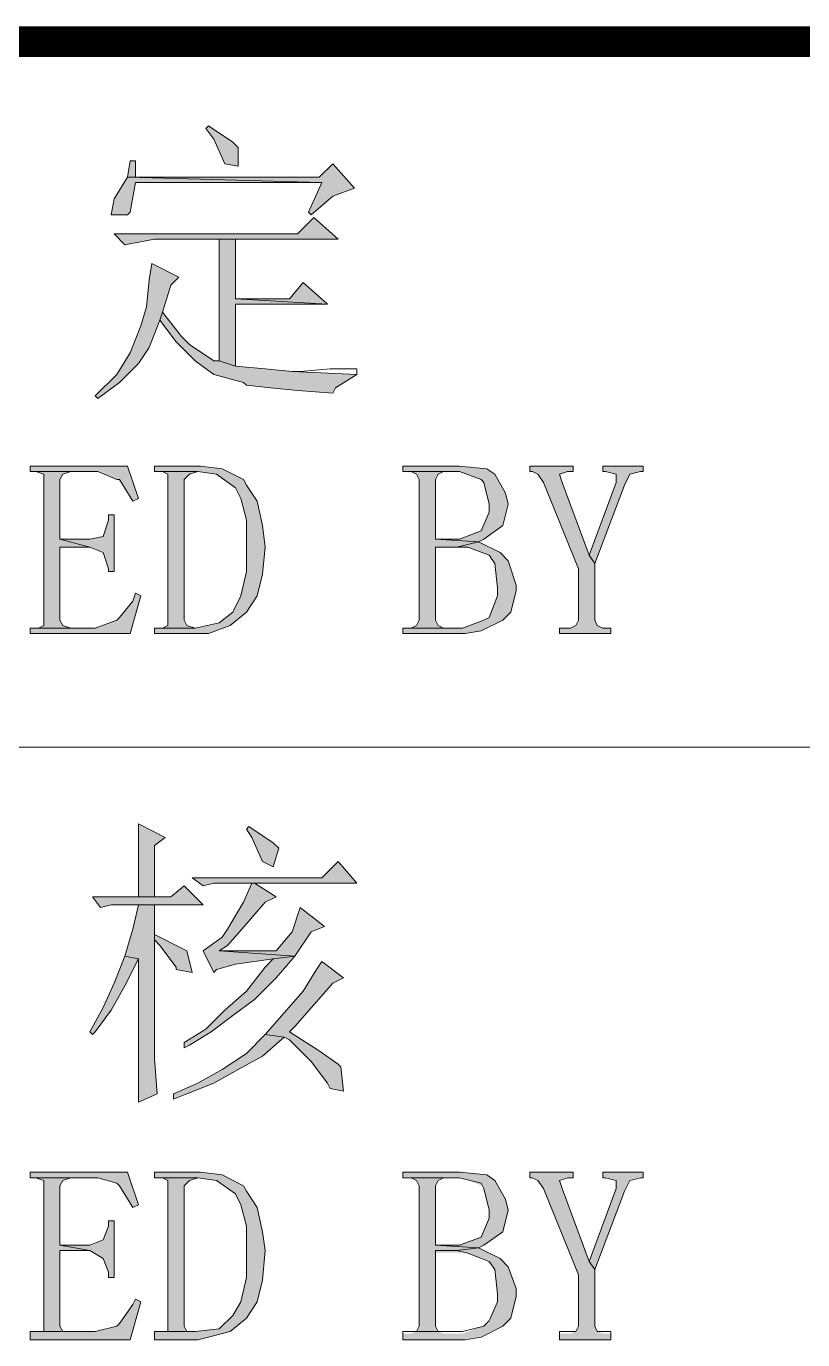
# Model space of a CAD drawing. Header units: millimetres. Extents: x 53009415 to 54059915, y 20499171 to 20796171.
# Drawn here: x 53191755 to 53196159, y 20552312 to 20559758 of the extents above; entities that cross this region are included whole.
import ezdxf

# ---------------------------------------------------------------- set-up
doc = ezdxf.new("R2010")
doc.units = ezdxf.units.MM
doc.header["$LTSCALE"] = 1000
doc.layers.add('PUB_TITLE', color=7, linetype='Continuous', lineweight=20)

# ---------------------------------------------------------------- blocks, each defined once
blk = doc.blocks.new('2015AACI_TQ_A3')
at = {"layer": 'PUB_TITLE'}
h = blk.add_hatch(color=256, dxfattribs=at)
h.dxf.hatch_style = 1
h.paths.add_polyline_path([(-4791.6, 11480.1), (-4797.7, 11486.2), (-4825.3, 11504.6), (-4828.4, 11501.5), (-4819.2, 11489.3), (-4806.9, 11461.7), (-4791.6, 11458.7)])
h.paths.add_polyline_path([(-4908, 11440.3), (-4696.7, 11440.3), (-4917.2, 11446.4), (-4932.5, 11421.9), (-4935.6, 11403.5), (-4917.2, 11403.5), (-4914.1, 11406.6)])
h.paths.add_polyline_path([(-4908, 11464.8), (-4914.1, 11464.8), (-4917.2, 11446.4), (-4908, 11446.4)])
h.paths.add_polyline_path([(-4684.4, 11461.7), (-4699.7, 11446.4), (-4908, 11446.4), (-4917.2, 11446.4), (-4696.7, 11440.3), (-4712, 11406.6), (-4708.9, 11403.5), (-4684.4, 11425), (-4659.9, 11434.1)])
h.paths.add_polyline_path([(-4705.9, 11400.5), (-4724.2, 11382.1), (-4932.5, 11382.1), (-4920.3, 11369.8), (-4886.6, 11376), (-4813.1, 11376), (-4794.7, 11376), (-4678.3, 11376)])
h.paths.add_polyline_path([(-4794.7, 11376), (-4813.1, 11376), (-4813.1, 11238.1), (-4794.7, 11232), (-4794.7, 11302.4), (-4690.5, 11302.4), (-4794.7, 11308.6)])
h.paths.add_polyline_path([(-4868.2, 11323.9), (-4859, 11333.1), (-4889.6, 11348.4), (-4892.7, 11330), (-4895.8, 11299.4), (-4901.9, 11277.9), (-4914.1, 11247.3), (-4929.4, 11222.8), (-4953.9, 11198.3), (-4950.9, 11195.3), (-4926.4, 11213.6), (-4904.9, 11235.1), (-4892.7, 11253.4), (-4880.4, 11284.1), (-4877.4, 11293.3)])
h.paths.add_polyline_path([(-4656.9, 11222.8), (-4730.4, 11225.9), (-4761, 11228.9), (-4794.7, 11232), (-4813.1, 11238.1), (-4819.2, 11238.1), (-4846.8, 11256.5), (-4855.9, 11265.7), (-4877.4, 11293.3), (-4880.4, 11284.1), (-4862.1, 11259.6), (-4840.6, 11238.1), (-4819.2, 11222.8), (-4785.5, 11213.6), (-4782.4, 11210.6), (-4754.9, 11207.5), (-4724.2, 11204.4), (-4684.4, 11201.4), (-4681.4, 11207.5)])
h.paths.add_polyline_path([(-4718.1, 11327), (-4733.4, 11308.6), (-4794.7, 11308.6), (-4690.5, 11302.4)])
h = blk.add_hatch(color=256, dxfattribs=at)
h.dxf.hatch_style = 1
h.paths.add_polyline_path([(-5820.7, 11100.3), (-5826.8, 11118.7), (-5869.7, 10947.2), (-5872.8, 10938), (-5882, 10934.9), (-5885, 10934.9), (-5885, 10928.8), (-5845.2, 10928.8), (-5845.2, 10934.9), (-5848.3, 10934.9), (-5857.5, 10944.1), (-5857.5, 10959.4), (-5848.3, 10999.2), (-5799.3, 10999.2), (-5845.2, 11008.4)])
h.paths.add_polyline_path([(-5808.5, 11124.8), (-5826.8, 11118.7), (-5820.7, 11100.3), (-5799.3, 11008.4), (-5845.2, 11008.4), (-5799.3, 10999.2), (-5787, 10950.2), (-5787, 10938), (-5793.1, 10934.9), (-5799.3, 10934.9), (-5799.3, 10928.8), (-5750.3, 10928.8), (-5750.3, 10934.9), (-5753.3, 10934.9), (-5762.5, 10938), (-5768.6, 10947.2)])
h.paths.add_polyline_path([(-5704.3, 11017.6), (-5667.6, 11017.6), (-5652.3, 11020.7), (-5704.3, 11023.7), (-5704.3, 11103.4), (-5701.3, 11109.5), (-5692.1, 11112.6), (-5731.9, 11112.6), (-5722.7, 11109.5), (-5719.6, 11103.4), (-5719.6, 10944.1), (-5722.7, 10938), (-5731.9, 10934.9), (-5738, 10934.9), (-5738, 10928.8), (-5685.9, 10928.8), (-5685.9, 10934.9), (-5692.1, 10934.9), (-5701.3, 10938), (-5704.3, 10944.1)])
h.paths.add_polyline_path([(-5615.5, 11069.7), (-5615.5, 11085), (-5630.8, 11106.4), (-5643.1, 11115.6), (-5673.7, 11118.7), (-5738, 11118.7), (-5738, 11112.6), (-5731.9, 11112.6), (-5676.8, 11112.6), (-5667.6, 11112.6), (-5643.1, 11103.4), (-5640, 11097.2), (-5633.9, 11069.7), (-5636.9, 11054.4), (-5646.1, 11036), (-5649.2, 11032.9), (-5676.8, 11023.7), (-5704.3, 11023.7), (-5652.3, 11020.7), (-5630.8, 11032.9), (-5621.6, 11045.2)])
h.paths.add_polyline_path([(-5560.4, 11103.4), (-5560.4, 11109.5), (-5551.2, 11112.6), (-5591, 11112.6), (-5581.8, 11109.5), (-5578.7, 11103.4), (-5578.7, 10944.1), (-5581.8, 10938), (-5587.9, 10934.9), (-5597.1, 10934.9), (-5597.1, 10928.8), (-5542, 10928.8), (-5542, 10934.9), (-5551.2, 10934.9), (-5557.3, 10938), (-5560.4, 10944.1), (-5560.4, 11017.6), (-5526.7, 11017.6), (-5511.4, 11020.7), (-5560.4, 11023.7)])
h.paths.add_polyline_path([(-5471.6, 11069.7), (-5474.6, 11085), (-5486.9, 11106.4), (-5502.2, 11115.6), (-5529.7, 11118.7), (-5597.1, 11118.7), (-5597.1, 11112.6), (-5591, 11112.6), (-5535.9, 11112.6), (-5526.7, 11112.6), (-5502.2, 11103.4), (-5499.1, 11097.2), (-5493, 11069.7), (-5493, 11054.4), (-5505.2, 11036), (-5508.3, 11032.9), (-5532.8, 11023.7), (-5560.4, 11023.7), (-5511.4, 11020.7), (-5486.9, 11032.9), (-5477.7, 11045.2)])
h.paths.add_polyline_path([(-5419.5, 11103.4), (-5416.4, 11109.5), (-5407.2, 11112.6), (-5444, 11112.6), (-5437.9, 11109.5), (-5434.8, 11103.4), (-5434.8, 10944.1), (-5437.9, 10938), (-5444, 10934.9), (-5450.1, 10934.9), (-5450.1, 10928.8), (-5401.1, 10928.8), (-5401.1, 10934.9), (-5410.3, 10934.9), (-5416.4, 10938), (-5419.5, 10944.1), (-5419.5, 11023.7), (-5395, 11023.7), (-5376.6, 11026.8), (-5370.5, 11026.8), (-5419.5, 11032.9)])
h.paths.add_polyline_path([(-5336.8, 11075.8), (-5336.8, 11088.1), (-5349, 11109.5), (-5361.3, 11115.6), (-5388.9, 11118.7), (-5450.1, 11118.7), (-5450.1, 11112.6), (-5444, 11112.6), (-5395, 11112.6), (-5388.9, 11112.6), (-5367.4, 11103.4), (-5361.3, 11097.2), (-5355.2, 11072.7), (-5355.2, 11063.6), (-5367.4, 11042.1), (-5370.5, 11039.1), (-5395, 11032.9), (-5419.5, 11032.9), (-5370.5, 11026.8), (-5349, 11039.1), (-5342.9, 11048.2)])
h.paths.add_polyline_path([(-5376.6, 11026.8), (-5395, 11023.7), (-5355.2, 10928.8), (-5324.5, 10928.8), (-5324.5, 10934.9), (-5330.7, 10934.9), (-5336.8, 10938), (-5342.9, 10944.1)])
h.paths.add_polyline_path([(-5287.8, 11026.8), (-5287.8, 11042.1), (-5284.7, 11072.7), (-5278.6, 11091.1), (-5269.4, 11106.4), (-5248, 11115.6), (-5223.5, 11115.6), (-5248, 11121.7), (-5272.5, 11115.6), (-5290.8, 11094.2), (-5300, 11078.9), (-5306.2, 11054.4), (-5309.2, 11023.7), (-5309.2, 11002.3), (-5300, 10974.7), (-5290.8, 10953.3), (-5269.4, 10934.9), (-5257.2, 10934.9), (-5278.6, 10956.4), (-5281.7, 10968.6), (-5287.8, 10993.1)])
h.paths.add_polyline_path([(-5186.7, 11045.2), (-5192.8, 11069.7), (-5202, 11094.2), (-5205.1, 11097.2), (-5223.5, 11115.6), (-5248, 11115.6), (-5229.6, 11109.5), (-5214.3, 11091.1), (-5211.2, 11081.9), (-5208.2, 11057.4), (-5205.1, 11026.8), (-5205.1, 11002.3), (-5208.2, 10974.7), (-5217.3, 10953.3), (-5226.5, 10944.1), (-5248, 10934.9), (-5269.4, 10934.9), (-5248, 10925.7), (-5244.9, 10925.7), (-5223.5, 10934.9), (-5202, 10953.3), (-5192.8, 10968.6), (-5186.7, 10993.1), (-5183.7, 11023.7)])
h.paths.add_polyline_path([(-5137.7, 11100.3), (-5137.7, 11109.5), (-5128.5, 11112.6), (-5125.5, 11112.6), (-5125.5, 11118.7), (-5171.4, 11118.7), (-5171.4, 11112.6), (-5168.3, 11112.6), (-5159.2, 11109.5), (-5156.1, 11097.2), (-5113.2, 10928.8), (-5107.1, 10974.7)])
h.paths.add_polyline_path([(-5061.1, 11097.2), (-5055, 11109.5), (-5048.9, 11112.6), (-5042.8, 11112.6), (-5042.8, 11118.7), (-5082.6, 11118.7), (-5082.6, 11112.6), (-5079.5, 11112.6), (-5070.3, 11109.5), (-5070.3, 11097.2), (-5104, 10974.7), (-5107.1, 10974.7), (-5113.2, 10928.8), (-5107.1, 10928.8)])
h.paths.add_polyline_path([(-4993.8, 11026.8), (-4960.1, 11026.8), (-4993.8, 11036), (-4993.8, 11103.4), (-4990.7, 11109.5), (-4981.5, 11112.6), (-5021.3, 11112.6), (-5012.1, 11109.5), (-5012.1, 11103.4), (-5012.1, 10944.1), (-5012.1, 10938), (-5018.3, 10934.9), (-4981.5, 10934.9), (-4990.7, 10938), (-4993.8, 10944.1)])
h.paths.add_polyline_path([(-4932.5, 11063.6), (-4938.6, 11063.6), (-4938.6, 11057.4), (-4944.8, 11039.1), (-4960.1, 11036), (-4993.8, 11036), (-4960.1, 11026.8), (-4944.8, 11020.7), (-4938.6, 11002.3), (-4938.6, 10999.2), (-4932.5, 10999.2)])
h.paths.add_polyline_path([(-4917.2, 11118.7), (-5027.5, 11118.7), (-5027.5, 11112.6), (-5021.3, 11112.6), (-4950.9, 11112.6), (-4929.4, 11103.4), (-4926.4, 11103.4), (-4911.1, 11078.9), (-4904.9, 11081.9)])
h.paths.add_polyline_path([(-4901.9, 10971.7), (-4908, 10974.7), (-4911.1, 10965.5), (-4926.4, 10947.2), (-4929.4, 10944.1), (-4953.9, 10934.9), (-4981.5, 10934.9), (-5018.3, 10934.9), (-5027.5, 10934.9), (-5027.5, 10928.8), (-4914.1, 10928.8)])
h.paths.add_polyline_path([(-4852.9, 11103.4), (-4846.8, 11109.5), (-4837.6, 11112.6), (-4877.4, 11112.6), (-4871.3, 11109.5), (-4871.3, 11103.4), (-4871.3, 10944.1), (-4871.3, 10938), (-4877.4, 10934.9), (-4840.6, 10934.9), (-4849.8, 10938), (-4852.9, 10944.1)], flags=17)
h.paths.add_polyline_path([(-4764.1, 11051.3), (-4770.2, 11078.9), (-4782.4, 11097.2), (-4785.5, 11103.4), (-4810, 11115.6), (-4834.5, 11118.7), (-4886.6, 11118.7), (-4886.6, 11112.6), (-4877.4, 11112.6), (-4837.6, 11112.6), (-4816.1, 11109.5), (-4794.7, 11094.2), (-4788.6, 11081.9), (-4782.4, 11057.4), (-4782.4, 11026.8), (-4782.4, 10999.2), (-4788.6, 10971.7), (-4797.7, 10953.3), (-4813.1, 10941), (-4840.6, 10934.9), (-4877.4, 10934.9), (-4886.6, 10934.9), (-4886.6, 10928.8), (-4837.6, 10928.8), (-4825.3, 10928.8), (-4800.8, 10938), (-4782.4, 10953.3), (-4770.2, 10971.7), (-4764.1, 10996.2), (-4761, 11026.8)])
h = blk.add_hatch(color=256, dxfattribs=at)
h.dxf.hatch_style = 1
h.paths.add_polyline_path([(-4568, 11026.8), (-4543.5, 11026.8), (-4519, 11032.9), (-4568, 11036), (-4568, 11103.4), (-4565, 11109.5), (-4558.9, 11112.6), (-4595.6, 11112.6), (-4589.5, 11109.5), (-4586.4, 11103.4), (-4586.4, 10944.1), (-4589.5, 10938), (-4595.6, 10934.9), (-4558.9, 10934.9), (-4565, 10938), (-4568, 10944.1)])
h.paths.add_polyline_path([(-4485.3, 11075.8), (-4488.4, 11088.1), (-4500.7, 11109.5), (-4509.8, 11115.6), (-4540.5, 11118.7), (-4604.8, 11118.7), (-4604.8, 11112.6), (-4595.6, 11112.6), (-4543.5, 11112.6), (-4540.5, 11112.6), (-4516, 11103.4), (-4512.9, 11100.3), (-4506.8, 11075.8), (-4506.8, 11066.6), (-4516, 11045.2), (-4540.5, 11036), (-4568, 11036), (-4519, 11032.9), (-4512.9, 11036), (-4491.5, 11051.3)])
h.paths.add_polyline_path([(-4485.3, 11011.5), (-4494.5, 11020.7), (-4519, 11032.9), (-4543.5, 11026.8), (-4531.3, 11026.8), (-4506.8, 11017.6), (-4500.7, 11008.4), (-4497.6, 10980.9), (-4497.6, 10971.7), (-4506.8, 10947.2), (-4512.9, 10944.1), (-4537.4, 10934.9), (-4558.9, 10934.9), (-4595.6, 10934.9), (-4604.8, 10934.9), (-4604.8, 10928.8), (-4534.3, 10928.8), (-4516, 10931.9), (-4491.5, 10944.1), (-4482.3, 10953.3), (-4476.2, 10977.8), (-4476.2, 10983.9)])
h.paths.add_polyline_path([(-4424.1, 11100.3), (-4427.2, 11109.5), (-4418, 11112.6), (-4411.8, 11112.6), (-4411.8, 11118.7), (-4460.8, 11118.7), (-4460.8, 11112.6), (-4457.8, 11112.6), (-4451.7, 11109.5), (-4445.5, 11100.3), (-4405.7, 11002.3), (-4405.7, 10944.1), (-4408.8, 10938), (-4414.9, 10934.9), (-4427.2, 10934.9), (-4427.2, 10928.8), (-4369, 10928.8), (-4369, 10934.9), (-4378.1, 10934.9), (-4384.3, 10938), (-4387.3, 10944.1), (-4387.3, 11008.4), (-4393.5, 11017.6)])
h.paths.add_polyline_path([(-4353.6, 11097.2), (-4347.5, 11109.5), (-4335.3, 11112.6), (-4332.2, 11112.6), (-4332.2, 11118.7), (-4378.1, 11118.7), (-4378.1, 11112.6), (-4375.1, 11112.6), (-4362.8, 11109.5), (-4362.8, 11100.3), (-4393.5, 11017.6), (-4387.3, 11008.4)])
h = blk.add_hatch(color=256, dxfattribs=at)
h.dxf.hatch_style = 1
h.paths.add_polyline_path([(-4886.6, 10587.6), (-4886.6, 10621.3), (-4904.9, 10621.3), (-4911.1, 10593.7), (-4920.3, 10563.1), (-4904.9, 10560), (-4904.9, 10526.3), (-4904.9, 10492.6), (-4904.9, 10462), (-4904.9, 10428.3), (-4904.9, 10397.7), (-4883.5, 10406.9), (-4886.6, 10446.7), (-4886.6, 10471.2), (-4886.6, 10581.5)])
h.paths.add_polyline_path([(-4886.6, 10688.7), (-4874.3, 10697.8), (-4904.9, 10713.2), (-4904.9, 10694.8), (-4904.9, 10664.2), (-4904.9, 10630.5), (-4886.6, 10630.5)])
h.paths.add_polyline_path([(-4852.9, 10642.7), (-4868.2, 10630.5), (-4886.6, 10630.5), (-4904.9, 10630.5), (-4957, 10630.5), (-4947.8, 10618.2), (-4935.6, 10621.3), (-4904.9, 10621.3), (-4886.6, 10621.3), (-4831.4, 10621.3)])
h.paths.add_polyline_path([(-4849.8, 10569.2), (-4855.9, 10572.3), (-4886.6, 10587.6), (-4886.6, 10581.5), (-4880.4, 10575.3), (-4862.1, 10550.8), (-4862.1, 10547.8), (-4843.7, 10544.7)])
h.paths.add_polyline_path([(-4904.9, 10560), (-4920.3, 10563.1), (-4932.5, 10532.5), (-4944.8, 10504.9), (-4960.1, 10477.3), (-4957, 10474.3), (-4953.9, 10477.3), (-4935.6, 10501.8), (-4920.3, 10529.4)])
h.paths.add_polyline_path([(-4751.8, 10691.7), (-4779.4, 10710.1), (-4782.4, 10707), (-4776.3, 10697.8), (-4764.1, 10670.3), (-4751.8, 10664.2), (-4745.7, 10685.6)])
h.paths.add_polyline_path([(-4678.3, 10670.3), (-4696.7, 10651.9), (-4843.7, 10651.9), (-4831.4, 10642.7), (-4819.2, 10645.8), (-4776.3, 10645.8), (-4773.2, 10645.8), (-4656.9, 10645.8)])
h.paths.add_polyline_path([(-4761, 10624.3), (-4748.7, 10630.5), (-4773.2, 10645.8), (-4776.3, 10645.8), (-4785.5, 10624.3), (-4803.9, 10593.7), (-4810, 10584.5), (-4831.4, 10569.2), (-4819.2, 10544.7), (-4816.1, 10547.8), (-4794.7, 10553.9), (-4751.8, 10560), (-4727.3, 10563.1), (-4813.1, 10569.2), (-4803.9, 10575.3), (-4782.4, 10599.8)])
h.paths.add_polyline_path([(-4721.2, 10618.2), (-4730.4, 10590.6), (-4748.7, 10569.2), (-4813.1, 10569.2), (-4727.3, 10563.1), (-4708.9, 10590.6), (-4693.6, 10596.8)])
h.paths.add_polyline_path([(-4748.7, 10538.6), (-4727.3, 10563.1), (-4751.8, 10560), (-4761, 10550.8), (-4782.4, 10523.3), (-4806.9, 10501.8), (-4828.4, 10480.4), (-4852.9, 10465.1), (-4852.9, 10459), (-4846.8, 10462), (-4822.2, 10477.3), (-4797.7, 10495.7), (-4773.2, 10514.1)])
h.paths.add_polyline_path([(-4672.2, 10538.6), (-4696.7, 10557), (-4702.8, 10547.8), (-4718.1, 10523.3), (-4739.6, 10498.8), (-4761, 10474.3), (-4739.6, 10471.2), (-4733.4, 10468.1), (-4708.9, 10443.6), (-4690.5, 10419.1), (-4687.5, 10413), (-4672.2, 10409.9), (-4675.2, 10437.5), (-4678.3, 10440.6), (-4699.7, 10455.9), (-4733.4, 10477.3), (-4727.3, 10483.5), (-4705.9, 10508), (-4684.4, 10532.5)])
h.paths.add_polyline_path([(-4739.6, 10471.2), (-4761, 10474.3), (-4782.4, 10452.8), (-4810, 10434.4), (-4837.6, 10419.1), (-4865.1, 10406.9), (-4865.1, 10400.8), (-4849.8, 10406.9), (-4819.2, 10419.1), (-4791.6, 10434.4), (-4764.1, 10449.8)])
h = blk.add_hatch(color=256, dxfattribs=at)
h.dxf.hatch_style = 1
h.paths.add_polyline_path([(-4993.8, 10302.7), (-4990.7, 10308.9), (-4981.5, 10311.9), (-5021.3, 10311.9), (-5012.1, 10308.9), (-5012.1, 10302.7), (-5012.1, 10143.5), (-5012.1, 10137.4), (-4990.7, 10137.4), (-4993.8, 10143.5), (-4993.8, 10229.2), (-4960.1, 10229.2), (-4993.8, 10235.4)])
h.paths.add_polyline_path([(-4932.5, 10262.9), (-4938.6, 10262.9), (-4938.6, 10256.8), (-4944.8, 10241.5), (-4960.1, 10235.4), (-4993.8, 10235.4), (-4960.1, 10229.2), (-4944.8, 10220.1), (-4938.6, 10204.7), (-4938.6, 10198.6), (-4932.5, 10198.6)])
h.paths.add_polyline_path([(-4917.2, 10318.1), (-5027.5, 10318.1), (-5027.5, 10311.9), (-5021.3, 10311.9), (-4950.9, 10311.9), (-4929.4, 10305.8), (-4926.4, 10302.7), (-4911.1, 10278.2), (-4904.9, 10281.3)])
h.paths.add_polyline_path([(-4901.9, 10171.1), (-4908, 10174.1), (-4911.1, 10168), (-4926.4, 10146.5), (-4929.4, 10143.5), (-4953.9, 10137.4), (-4981.5, 10137.4), (-5018.3, 10137.4), (-5027.5, 10137.4), (-5027.5, 10128.2), (-4914.1, 10128.2)])
h = blk.add_hatch(color=256, dxfattribs=at)
h.dxf.hatch_style = 1
h.paths.add_polyline_path([(-4852.9, 10302.7), (-4846.8, 10308.9), (-4837.6, 10311.9), (-4877.4, 10311.9), (-4871.3, 10308.9), (-4871.3, 10302.7), (-4871.3, 10143.5), (-4871.3, 10137.4), (-4849.8, 10137.4), (-4852.9, 10143.5)], flags=17)
h.paths.add_polyline_path([(-4761, 10229.2), (-4764.1, 10250.7), (-4770.2, 10278.2), (-4782.4, 10296.6), (-4785.5, 10302.7), (-4810, 10315), (-4834.5, 10318.1), (-4886.6, 10318.1), (-4886.6, 10311.9), (-4877.4, 10311.9), (-4837.6, 10311.9), (-4816.1, 10308.9), (-4794.7, 10293.6), (-4788.6, 10281.3), (-4782.4, 10256.8), (-4782.4, 10226.2), (-4782.4, 10198.6), (-4788.6, 10171.1), (-4797.7, 10155.7), (-4813.1, 10140.4), (-4840.6, 10137.4), (-4877.4, 10137.4), (-4886.6, 10137.4), (-4886.6, 10128.2), (-4837.6, 10128.2), (-4825.3, 10131.2), (-4800.8, 10137.4), (-4782.4, 10152.7), (-4770.2, 10171.1), (-4764.1, 10195.6)])
h = blk.add_hatch(color=256, dxfattribs=at)
h.dxf.hatch_style = 1
h.paths.add_polyline_path([(-4568, 10226.8), (-4543.5, 10226.8), (-4519, 10232.9), (-4568, 10236), (-4568, 10303.4), (-4565, 10309.5), (-4558.9, 10312.6), (-4595.6, 10312.6), (-4589.5, 10309.5), (-4586.4, 10303.4), (-4586.4, 10144.1), (-4589.5, 10138), (-4595.6, 10134.9), (-4558.9, 10134.9), (-4565, 10138), (-4568, 10144.1)])
h.paths.add_polyline_path([(-4485.3, 10275.8), (-4488.4, 10288.1), (-4500.7, 10309.5), (-4509.8, 10315.6), (-4540.5, 10318.7), (-4604.8, 10318.7), (-4604.8, 10312.6), (-4595.6, 10312.6), (-4543.5, 10312.6), (-4540.5, 10312.6), (-4516, 10303.4), (-4512.9, 10300.3), (-4506.8, 10275.8), (-4506.8, 10266.6), (-4516, 10245.2), (-4540.5, 10236), (-4568, 10236), (-4519, 10232.9), (-4512.9, 10236), (-4491.5, 10251.3)])
h.paths.add_polyline_path([(-4485.3, 10211.5), (-4494.5, 10220.7), (-4519, 10232.9), (-4543.5, 10226.8), (-4531.3, 10226.8), (-4506.8, 10217.6), (-4500.7, 10208.4), (-4497.6, 10180.9), (-4497.6, 10171.7), (-4506.8, 10147.2), (-4512.9, 10144.1), (-4537.4, 10134.9), (-4558.9, 10134.9), (-4595.6, 10134.9), (-4604.8, 10134.9), (-4604.8, 10128.8), (-4534.3, 10128.8), (-4516, 10131.9), (-4491.5, 10144.1), (-4482.3, 10153.3), (-4476.2, 10177.8), (-4476.2, 10183.9)])
h.paths.add_polyline_path([(-4424.1, 10300.3), (-4427.2, 10309.5), (-4418, 10312.6), (-4411.8, 10312.6), (-4411.8, 10318.7), (-4460.8, 10318.7), (-4460.8, 10312.6), (-4457.8, 10312.6), (-4451.7, 10309.5), (-4445.5, 10300.3), (-4405.7, 10202.3), (-4405.7, 10144.1), (-4408.8, 10138), (-4414.9, 10134.9), (-4427.2, 10134.9), (-4427.2, 10128.8), (-4369, 10128.8), (-4369, 10134.9), (-4378.1, 10134.9), (-4384.3, 10138), (-4387.3, 10144.1), (-4387.3, 10208.4), (-4393.5, 10217.6)])
h.paths.add_polyline_path([(-4353.6, 10297.2), (-4347.5, 10309.5), (-4335.3, 10312.6), (-4332.2, 10312.6), (-4332.2, 10318.7), (-4378.1, 10318.7), (-4378.1, 10312.6), (-4375.1, 10312.6), (-4362.8, 10309.5), (-4362.8, 10300.3), (-4393.5, 10217.6), (-4387.3, 10208.4)])
blk.add_line((-6000, 10800), (0, 10800), dxfattribs=at)
at = {"layer": 'PUB_TITLE', "const_width": 35}
blk.add_lwpolyline([(-6000, 11600), (0, 11600)], dxfattribs=at)
at = {"layer": 'PUB_TITLE', "lineweight": 0}
for points in [[(-4825.3, 11504.6), (-4828.4, 11501.5), (-4819.2, 11489.3), (-4806.9, 11461.7), (-4791.6, 11458.7), (-4791.6, 11480.1), (-4797.7, 11486.2)], [(-4908, 11464.8), (-4914.1, 11464.8), (-4917.2, 11446.4), (-4908, 11446.4)], [(-4684.4, 11461.7), (-4699.7, 11446.4), (-4908, 11446.4), (-4917.2, 11446.4), (-4696.7, 11440.3), (-4712, 11406.6), (-4708.9, 11403.5), (-4684.4, 11425), (-4659.9, 11434.1)], [(-4917.2, 11446.4), (-4932.5, 11421.9), (-4935.6, 11403.5), (-4917.2, 11403.5), (-4914.1, 11406.6), (-4908, 11440.3), (-4696.7, 11440.3)], [(-4705.9, 11400.5), (-4724.2, 11382.1), (-4932.5, 11382.1), (-4920.3, 11369.8), (-4920.3, 11369.8), (-4886.6, 11376), (-4813.1, 11376), (-4794.7, 11376), (-4678.3, 11376)], [(-4794.7, 11376), (-4813.1, 11376), (-4813.1, 11238.1), (-4794.7, 11232), (-4794.7, 11302.4), (-4690.5, 11302.4), (-4794.7, 11308.6)], [(-4889.6, 11348.4), (-4892.7, 11330), (-4895.8, 11299.4), (-4901.9, 11277.9), (-4914.1, 11247.3), (-4929.4, 11222.8), (-4953.9, 11198.3), (-4950.9, 11195.3), (-4926.4, 11213.6), (-4904.9, 11235.1), (-4892.7, 11253.4), (-4880.4, 11284.1), (-4877.4, 11293.3), (-4868.2, 11323.9), (-4859, 11333.1)], [(-4718.1, 11327), (-4733.4, 11308.6), (-4794.7, 11308.6), (-4690.5, 11302.4)], [(-4877.4, 11293.3), (-4880.4, 11284.1), (-4862.1, 11259.6), (-4840.6, 11238.1), (-4819.2, 11222.8), (-4785.5, 11213.6), (-4782.4, 11210.6), (-4754.9, 11207.5), (-4724.2, 11204.4), (-4684.4, 11201.4), (-4681.4, 11207.5), (-4656.9, 11222.8), (-4730.4, 11225.9), (-4761, 11228.9), (-4794.7, 11232), (-4813.1, 11238.1), (-4819.2, 11238.1), (-4846.8, 11256.5), (-4855.9, 11265.7)], [(-4656.9, 11228.9), (-4656.9, 11228.9), (-4687.5, 11228.9), (-4721.2, 11225.9), (-4730.4, 11225.9), (-4656.9, 11222.8)], [(-4917.2, 11118.7), (-5027.5, 11118.7), (-5027.5, 11112.6), (-5021.3, 11112.6), (-4950.9, 11112.6), (-4929.4, 11103.4), (-4926.4, 11103.4), (-4911.1, 11078.9), (-4904.9, 11081.9)], [(-5021.3, 11112.6), (-5012.1, 11109.5), (-5012.1, 11103.4), (-5012.1, 10944.1), (-5012.1, 10938), (-5018.3, 10934.9), (-4981.5, 10934.9), (-4990.7, 10938), (-4993.8, 10944.1), (-4993.8, 11026.8), (-4960.1, 11026.8), (-4993.8, 11036), (-4993.8, 11103.4), (-4990.7, 11109.5), (-4981.5, 11112.6), (-4950.9, 11112.6)], [(-4834.5, 11118.7), (-4886.6, 11118.7), (-4886.6, 11112.6), (-4877.4, 11112.6), (-4837.6, 11112.6), (-4816.1, 11109.5), (-4794.7, 11094.2), (-4788.6, 11081.9), (-4782.4, 11057.4), (-4782.4, 11026.8), (-4782.4, 10999.2), (-4788.6, 10971.7), (-4797.7, 10953.3), (-4813.1, 10941), (-4840.6, 10934.9), (-4877.4, 10934.9), (-4886.6, 10934.9), (-4886.6, 10928.8), (-4837.6, 10928.8), (-4825.3, 10928.8), (-4800.8, 10938), (-4782.4, 10953.3), (-4770.2, 10971.7), (-4764.1, 10996.2), (-4761, 11026.8), (-4764.1, 11051.3), (-4770.2, 11078.9), (-4782.4, 11097.2), (-4785.5, 11103.4), (-4810, 11115.6)], [(-4877.4, 11112.6), (-4871.3, 11109.5), (-4871.3, 11103.4), (-4871.3, 10944.1), (-4871.3, 10938), (-4877.4, 10934.9), (-4840.6, 10934.9), (-4849.8, 10938), (-4852.9, 10944.1), (-4852.9, 11103.4), (-4846.8, 11109.5), (-4837.6, 11112.6)], [(-4540.5, 11118.7), (-4604.8, 11118.7), (-4604.8, 11112.6), (-4595.6, 11112.6), (-4543.5, 11112.6), (-4540.5, 11112.6), (-4516, 11103.4), (-4512.9, 11100.3), (-4506.8, 11075.8), (-4506.8, 11066.6), (-4516, 11045.2), (-4540.5, 11036), (-4568, 11036), (-4519, 11032.9), (-4512.9, 11036), (-4491.5, 11051.3), (-4485.3, 11075.8), (-4488.4, 11088.1), (-4500.7, 11109.5), (-4509.8, 11115.6)], [(-4595.6, 11112.6), (-4589.5, 11109.5), (-4586.4, 11103.4), (-4586.4, 10944.1), (-4589.5, 10938), (-4595.6, 10934.9), (-4558.9, 10934.9), (-4565, 10938), (-4568, 10944.1), (-4568, 11026.8), (-4543.5, 11026.8), (-4519, 11032.9), (-4568, 11036), (-4568, 11103.4), (-4565, 11109.5), (-4558.9, 11112.6), (-4543.5, 11112.6)], [(-4411.8, 11118.7), (-4460.8, 11118.7), (-4460.8, 11112.6), (-4457.8, 11112.6), (-4451.7, 11109.5), (-4445.5, 11100.3), (-4405.7, 11002.3), (-4405.7, 10944.1), (-4408.8, 10938), (-4414.9, 10934.9), (-4427.2, 10934.9), (-4427.2, 10928.8), (-4369, 10928.8), (-4369, 10934.9), (-4378.1, 10934.9), (-4384.3, 10938), (-4387.3, 10944.1), (-4387.3, 11008.4), (-4393.5, 11017.6), (-4424.1, 11100.3), (-4427.2, 11109.5), (-4418, 11112.6), (-4411.8, 11112.6)], [(-4332.2, 11118.7), (-4378.1, 11118.7), (-4378.1, 11112.6), (-4375.1, 11112.6), (-4362.8, 11109.5), (-4362.8, 11100.3), (-4393.5, 11017.6), (-4393.5, 11017.6), (-4387.3, 11008.4), (-4353.6, 11097.2), (-4347.5, 11109.5), (-4335.3, 11112.6), (-4332.2, 11112.6)], [(-4932.5, 11063.6), (-4938.6, 11063.6), (-4938.6, 11057.4), (-4944.8, 11039.1), (-4960.1, 11036), (-4993.8, 11036), (-4960.1, 11026.8), (-4944.8, 11020.7), (-4938.6, 11002.3), (-4938.6, 10999.2), (-4932.5, 10999.2)], [(-4519, 11032.9), (-4543.5, 11026.8), (-4531.3, 11026.8), (-4506.8, 11017.6), (-4500.7, 11008.4), (-4497.6, 10980.9), (-4497.6, 10971.7), (-4506.8, 10947.2), (-4512.9, 10944.1), (-4537.4, 10934.9), (-4558.9, 10934.9), (-4595.6, 10934.9), (-4604.8, 10934.9), (-4604.8, 10928.8), (-4534.3, 10928.8), (-4516, 10931.9), (-4491.5, 10944.1), (-4482.3, 10953.3), (-4476.2, 10977.8), (-4476.2, 10983.9), (-4485.3, 11011.5), (-4494.5, 11020.7)], [(-4908, 10974.7), (-4911.1, 10965.5), (-4926.4, 10947.2), (-4929.4, 10944.1), (-4953.9, 10934.9), (-4981.5, 10934.9), (-5018.3, 10934.9), (-5027.5, 10934.9), (-5027.5, 10928.8), (-4914.1, 10928.8), (-4901.9, 10971.7)], [(-4904.9, 10713.2), (-4904.9, 10694.8), (-4904.9, 10664.2), (-4904.9, 10630.5), (-4886.6, 10630.5), (-4886.6, 10688.7), (-4874.3, 10697.8)], [(-4779.4, 10710.1), (-4782.4, 10707), (-4776.3, 10697.8), (-4764.1, 10670.3), (-4751.8, 10664.2), (-4745.7, 10685.6), (-4751.8, 10691.7)], [(-4678.3, 10670.3), (-4696.7, 10651.9), (-4843.7, 10651.9), (-4831.4, 10642.7), (-4819.2, 10645.8), (-4776.3, 10645.8), (-4773.2, 10645.8), (-4656.9, 10645.8)], [(-4852.9, 10642.7), (-4868.2, 10630.5), (-4886.6, 10630.5), (-4904.9, 10630.5), (-4957, 10630.5), (-4947.8, 10618.2), (-4935.6, 10621.3), (-4904.9, 10621.3), (-4886.6, 10621.3), (-4831.4, 10621.3)], [(-4773.2, 10645.8), (-4776.3, 10645.8), (-4785.5, 10624.3), (-4803.9, 10593.7), (-4810, 10584.5), (-4831.4, 10569.2), (-4819.2, 10544.7), (-4816.1, 10547.8), (-4794.7, 10553.9), (-4751.8, 10560), (-4727.3, 10563.1), (-4813.1, 10569.2), (-4803.9, 10575.3), (-4782.4, 10599.8), (-4761, 10624.3), (-4748.7, 10630.5)], [(-4886.6, 10621.3), (-4904.9, 10621.3), (-4911.1, 10593.7), (-4920.3, 10563.1), (-4904.9, 10560), (-4904.9, 10560), (-4904.9, 10526.3), (-4904.9, 10492.6), (-4904.9, 10462), (-4904.9, 10428.3), (-4904.9, 10397.7), (-4883.5, 10406.9), (-4886.6, 10446.7), (-4886.6, 10471.2), (-4886.6, 10581.5), (-4886.6, 10587.6)], [(-4721.2, 10618.2), (-4730.4, 10590.6), (-4748.7, 10569.2), (-4813.1, 10569.2), (-4727.3, 10563.1), (-4708.9, 10590.6), (-4693.6, 10596.8)], [(-4886.6, 10587.6), (-4886.6, 10581.5), (-4880.4, 10575.3), (-4862.1, 10550.8), (-4862.1, 10547.8), (-4843.7, 10544.7), (-4849.8, 10569.2), (-4855.9, 10572.3)], [(-4920.3, 10563.1), (-4932.5, 10532.5), (-4944.8, 10504.9), (-4960.1, 10477.3), (-4957, 10474.3), (-4953.9, 10477.3), (-4935.6, 10501.8), (-4920.3, 10529.4), (-4904.9, 10560)], [(-4727.3, 10563.1), (-4751.8, 10560), (-4761, 10550.8), (-4782.4, 10523.3), (-4806.9, 10501.8), (-4828.4, 10480.4), (-4852.9, 10465.1), (-4852.9, 10459), (-4846.8, 10462), (-4822.2, 10477.3), (-4797.7, 10495.7), (-4773.2, 10514.1), (-4748.7, 10538.6)], [(-4696.7, 10557), (-4702.8, 10547.8), (-4718.1, 10523.3), (-4739.6, 10498.8), (-4761, 10474.3), (-4739.6, 10471.2), (-4733.4, 10468.1), (-4708.9, 10443.6), (-4690.5, 10419.1), (-4687.5, 10413), (-4672.2, 10409.9), (-4675.2, 10437.5), (-4678.3, 10440.6), (-4699.7, 10455.9), (-4733.4, 10477.3), (-4727.3, 10483.5), (-4705.9, 10508), (-4684.4, 10532.5), (-4672.2, 10538.6)], [(-4761, 10474.3), (-4782.4, 10452.8), (-4810, 10434.4), (-4837.6, 10419.1), (-4865.1, 10406.9), (-4865.1, 10400.8), (-4849.8, 10406.9), (-4819.2, 10419.1), (-4791.6, 10434.4), (-4764.1, 10449.8), (-4739.6, 10471.2)], [(-4917.2, 10318.1), (-5027.5, 10318.1), (-5027.5, 10311.9), (-5021.3, 10311.9), (-4950.9, 10311.9), (-4929.4, 10305.8), (-4926.4, 10302.7), (-4911.1, 10278.2), (-4904.9, 10281.3)], [(-5021.3, 10311.9), (-5012.1, 10308.9), (-5012.1, 10302.7), (-5012.1, 10143.5), (-5012.1, 10137.4), (-5018.3, 10137.4), (-4981.5, 10137.4), (-4990.7, 10137.4), (-4993.8, 10143.5), (-4993.8, 10229.2), (-4960.1, 10229.2), (-4993.8, 10235.4), (-4993.8, 10302.7), (-4990.7, 10308.9), (-4981.5, 10311.9), (-4950.9, 10311.9)], [(-4834.5, 10318.1), (-4886.6, 10318.1), (-4886.6, 10311.9), (-4877.4, 10311.9), (-4837.6, 10311.9), (-4816.1, 10308.9), (-4794.7, 10293.6), (-4788.6, 10281.3), (-4782.4, 10256.8), (-4782.4, 10226.2), (-4782.4, 10198.6), (-4788.6, 10171.1), (-4797.7, 10155.7), (-4813.1, 10140.4), (-4840.6, 10137.4), (-4877.4, 10137.4), (-4886.6, 10137.4), (-4886.6, 10128.2), (-4837.6, 10128.2), (-4825.3, 10131.2), (-4800.8, 10137.4), (-4782.4, 10152.7), (-4770.2, 10171.1), (-4764.1, 10195.6), (-4761, 10229.2), (-4764.1, 10250.7), (-4770.2, 10278.2), (-4782.4, 10296.6), (-4785.5, 10302.7), (-4810, 10315)], [(-4877.4, 10311.9), (-4871.3, 10308.9), (-4871.3, 10302.7), (-4871.3, 10143.5), (-4871.3, 10137.4), (-4877.4, 10137.4), (-4840.6, 10137.4), (-4849.8, 10137.4), (-4852.9, 10143.5), (-4852.9, 10302.7), (-4846.8, 10308.9), (-4837.6, 10311.9)], [(-4540.5, 10318.1), (-4604.8, 10318.1), (-4604.8, 10311.9), (-4595.6, 10311.9), (-4543.5, 10311.9), (-4540.5, 10311.9), (-4516, 10305.8), (-4512.9, 10299.7), (-4506.8, 10275.2), (-4506.8, 10266), (-4516, 10244.6), (-4540.5, 10235.4), (-4568, 10235.4), (-4519, 10232.3), (-4512.9, 10235.4), (-4491.5, 10250.7), (-4485.3, 10275.2), (-4488.4, 10287.4), (-4500.7, 10308.9), (-4509.8, 10315)], [(-4595.6, 10311.9), (-4589.5, 10308.9), (-4586.4, 10302.7), (-4586.4, 10143.5), (-4589.5, 10137.4), (-4595.6, 10137.4), (-4558.9, 10137.4), (-4565, 10137.4), (-4568, 10143.5), (-4568, 10229.2), (-4543.5, 10229.2), (-4519, 10232.3), (-4568, 10235.4), (-4568, 10302.7), (-4565, 10308.9), (-4558.9, 10311.9), (-4543.5, 10311.9)], [(-4411.8, 10318.1), (-4460.8, 10318.1), (-4460.8, 10311.9), (-4457.8, 10311.9), (-4451.7, 10308.9), (-4445.5, 10299.7), (-4405.7, 10201.7), (-4405.7, 10143.5), (-4408.8, 10137.4), (-4414.9, 10137.4), (-4427.2, 10137.4), (-4427.2, 10128.2), (-4369, 10128.2), (-4369, 10137.4), (-4378.1, 10137.4), (-4384.3, 10137.4), (-4387.3, 10143.5), (-4387.3, 10207.8), (-4393.5, 10217), (-4424.1, 10299.7), (-4427.2, 10308.9), (-4418, 10311.9), (-4411.8, 10311.9)], [(-4332.2, 10318.1), (-4378.1, 10318.1), (-4378.1, 10311.9), (-4375.1, 10311.9), (-4362.8, 10308.9), (-4362.8, 10299.7), (-4393.5, 10217), (-4393.5, 10217), (-4387.3, 10207.8), (-4353.6, 10296.6), (-4347.5, 10308.9), (-4335.3, 10311.9), (-4332.2, 10311.9)], [(-4932.5, 10262.9), (-4938.6, 10262.9), (-4938.6, 10256.8), (-4944.8, 10241.5), (-4960.1, 10235.4), (-4993.8, 10235.4), (-4960.1, 10229.2), (-4944.8, 10220.1), (-4938.6, 10204.7), (-4938.6, 10198.6), (-4932.5, 10198.6)], [(-4519, 10232.3), (-4543.5, 10229.2), (-4531.3, 10226.2), (-4506.8, 10217), (-4500.7, 10207.8), (-4497.6, 10180.2), (-4497.6, 10171.1), (-4506.8, 10149.6), (-4512.9, 10143.5), (-4537.4, 10137.4), (-4558.9, 10137.4), (-4595.6, 10137.4), (-4604.8, 10137.4), (-4604.8, 10128.2), (-4534.3, 10128.2), (-4516, 10131.2), (-4491.5, 10143.5), (-4482.3, 10152.7), (-4476.2, 10177.2), (-4476.2, 10186.4), (-4485.3, 10210.9), (-4494.5, 10220.1)], [(-4908, 10174.1), (-4911.1, 10168), (-4926.4, 10146.5), (-4929.4, 10143.5), (-4953.9, 10137.4), (-4981.5, 10137.4), (-5018.3, 10137.4), (-5027.5, 10137.4), (-5027.5, 10128.2), (-4914.1, 10128.2), (-4901.9, 10171.1)]]:
    blk.add_lwpolyline(points, close=True, dxfattribs=at)

msp = doc.modelspace()

# ---------------------------------------------------------------- block references
at = {"layer": 'PUB_TITLE', "xscale": 5, "yscale": 5, "zscale": 5}
msp.add_blockref('2015AACI_TQ_A3', (53216915.381, 20501670.783), dxfattribs=at)

doc.saveas('drawing.dxf')
